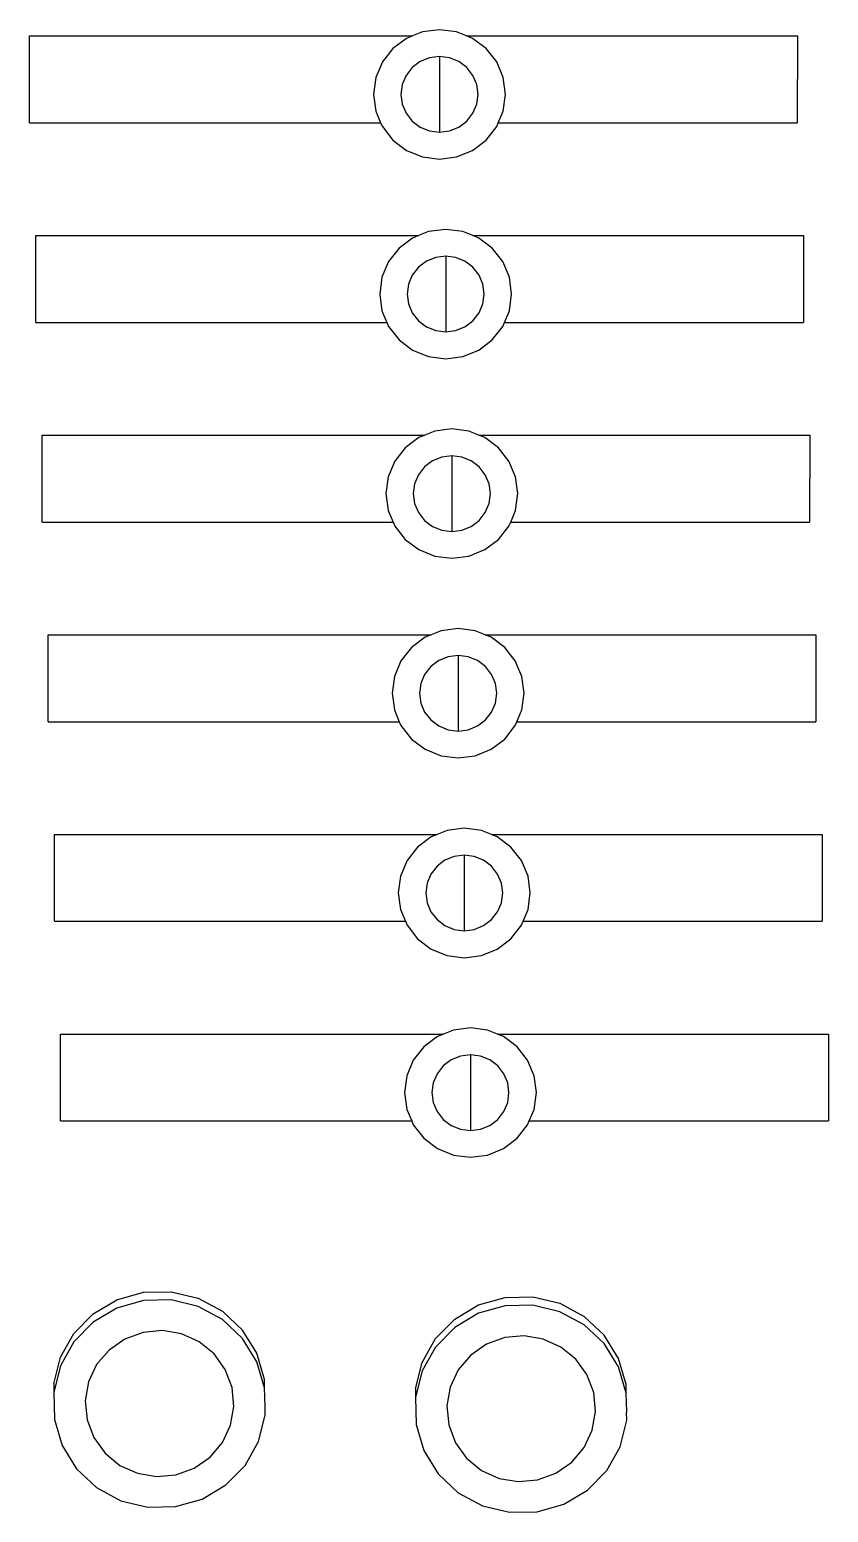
# Model space of a CAD drawing. Header units: millimetres. Extents: x 3552052 to 4144896, y -707811 to -630695.
# Drawn here: x 3697398.3 to 3697458.2, y -683484.9 to -683373.8 of the extents above; entities that cross this region are included whole.
import ezdxf

# ---------------------------------------------------------------- set-up
doc = ezdxf.new("R2010")
doc.units = ezdxf.units.MM
doc.header["$LTSCALE"] = 6
doc.header["$MEASUREMENT"] = 0
doc.layers.add('EQP', color=6, linetype='CONTINUOUS', lineweight=0)

msp = doc.modelspace()

# ---------------------------------------------------------------- linework, layer by layer
at = {"layer": 'EQP', "lineweight": -3}
for p, q in [((3697429.04, -683373.78), (3697427.76, -683373.94)), ((3697430.32, -683373.94), (3697429.04, -683373.78)), ((3697398.31, -683380.76), (3697398.31, -683374.25)), ((3697398.31, -683374.25), (3697427.01, -683374.25)), ((3697426.57, -683374.43), (3697425.54, -683375.2)), ((3697427.01, -683374.25), (3697426.57, -683374.43)), ((3697427.76, -683373.94), (3697427.01, -683374.25)), ((3697431.07, -683374.25), (3697430.32, -683373.94)), ((3697431.07, -683374.25), (3697455.88, -683374.25)), ((3697431.52, -683374.43), (3697431.07, -683374.25)), ((3697432.54, -683375.2), (3697431.52, -683374.43)), ((3697455.88, -683374.25), (3697455.87, -683380.76)), ((3697425.54, -683375.2), (3697424.76, -683376.2)), ((3697428.29, -683375.89), (3697427.6, -683376.17)), ((3697429.04, -683375.79), (3697428.29, -683375.89)), ((3697429.79, -683375.89), (3697429.04, -683375.79)), ((3697429.04, -683375.79), (3697429.04, -683381.46)), ((3697430.49, -683376.17), (3697429.79, -683375.89)), ((3697433.33, -683376.2), (3697432.54, -683375.2)), ((3697424.76, -683376.2), (3697424.26, -683377.37)), ((3697426.54, -683377.21), (3697426.25, -683377.89)), ((3697427, -683376.62), (3697426.54, -683377.21)), ((3697427.6, -683376.17), (3697427, -683376.62)), ((3697431.09, -683376.62), (3697430.49, -683376.17)), ((3697431.55, -683377.21), (3697431.09, -683376.62)), ((3697431.83, -683377.89), (3697431.55, -683377.21)), ((3697433.82, -683377.37), (3697433.33, -683376.2)), ((3697424.26, -683377.37), (3697424.1, -683378.63)), ((3697426.25, -683377.89), (3697426.15, -683378.63)), ((3697431.93, -683378.63), (3697431.83, -683377.89)), ((3697433.99, -683378.63), (3697433.82, -683377.37)), ((3697424.1, -683378.63), (3697424.26, -683379.88)), ((3697426.15, -683378.63), (3697426.25, -683379.36)), ((3697426.25, -683379.36), (3697426.54, -683380.05)), ((3697431.55, -683380.05), (3697431.83, -683379.36)), ((3697431.83, -683379.36), (3697431.93, -683378.63)), ((3697433.82, -683379.88), (3697433.99, -683378.63)), ((3697424.26, -683379.88), (3697424.63, -683380.76)), ((3697426.54, -683380.05), (3697427, -683380.63)), ((3697431.09, -683380.63), (3697431.55, -683380.05)), ((3697433.45, -683380.76), (3697433.82, -683379.88)), ((3697398.31, -683380.76), (3697424.63, -683380.76)), ((3697424.63, -683380.76), (3697424.76, -683381.05)), ((3697424.76, -683381.05), (3697425.54, -683382.06)), ((3697427, -683380.63), (3697427.6, -683381.08)), ((3697427.6, -683381.08), (3697428.29, -683381.37)), ((3697428.29, -683381.37), (3697429.04, -683381.46)), ((3697429.04, -683381.46), (3697429.79, -683381.37)), ((3697429.79, -683381.37), (3697430.49, -683381.08)), ((3697430.49, -683381.08), (3697431.09, -683380.63)), ((3697432.54, -683382.06), (3697433.33, -683381.05)), ((3697433.33, -683381.05), (3697433.45, -683380.76)), ((3697433.45, -683380.76), (3697455.87, -683380.76)), ((3697425.54, -683382.06), (3697426.57, -683382.83)), ((3697431.52, -683382.83), (3697432.54, -683382.06)), ((3697426.57, -683382.83), (3697427.76, -683383.31)), ((3697427.76, -683383.31), (3697429.04, -683383.48)), ((3697429.04, -683383.48), (3697430.32, -683383.31)), ((3697430.32, -683383.31), (3697431.52, -683382.83)), ((3697398.77, -683389.21), (3697427.48, -683389.21)), ((3697398.77, -683395.72), (3697398.77, -683389.21)), ((3697427.03, -683389.4), (3697426.01, -683390.17)), ((3697427.48, -683389.21), (3697427.03, -683389.4)), ((3697428.23, -683388.91), (3697427.48, -683389.21)), ((3697429.51, -683388.75), (3697428.23, -683388.91)), ((3697430.79, -683388.91), (3697429.51, -683388.75)), ((3697431.53, -683389.21), (3697430.79, -683388.91)), ((3697431.53, -683389.21), (3697456.34, -683389.21)), ((3697431.98, -683389.4), (3697431.53, -683389.21)), ((3697433, -683390.17), (3697431.98, -683389.4)), ((3697456.34, -683389.21), (3697456.34, -683395.72)), ((3697426.01, -683390.17), (3697425.22, -683391.17)), ((3697433.79, -683391.17), (3697433, -683390.17)), ((3697425.22, -683391.17), (3697424.73, -683392.34)), ((3697427.46, -683391.59), (3697427, -683392.18)), ((3697428.06, -683391.14), (3697427.46, -683391.59)), ((3697428.76, -683390.86), (3697428.06, -683391.14)), ((3697429.51, -683390.76), (3697428.76, -683390.86)), ((3697430.25, -683390.86), (3697429.51, -683390.76)), ((3697429.51, -683390.76), (3697429.51, -683396.43)), ((3697430.95, -683391.14), (3697430.25, -683390.86)), ((3697431.55, -683391.59), (3697430.95, -683391.14)), ((3697432.01, -683392.18), (3697431.55, -683391.59)), ((3697434.28, -683392.34), (3697433.79, -683391.17)), ((3697424.73, -683392.34), (3697424.56, -683393.6)), ((3697427, -683392.18), (3697426.71, -683392.86)), ((3697432.3, -683392.86), (3697432.01, -683392.18)), ((3697434.45, -683393.6), (3697434.28, -683392.34)), ((3697424.56, -683393.6), (3697424.73, -683394.85)), ((3697426.71, -683392.86), (3697426.62, -683393.6)), ((3697426.62, -683393.6), (3697426.71, -683394.33)), ((3697432.4, -683393.6), (3697432.3, -683392.86)), ((3697432.3, -683394.33), (3697432.4, -683393.6)), ((3697434.28, -683394.85), (3697434.45, -683393.6)), ((3697424.73, -683394.85), (3697425.1, -683395.72)), ((3697426.71, -683394.33), (3697427, -683395.01)), ((3697432.01, -683395.01), (3697432.3, -683394.33)), ((3697433.92, -683395.72), (3697434.28, -683394.85)), ((3697398.77, -683395.72), (3697425.1, -683395.72)), ((3697425.1, -683395.72), (3697425.22, -683396.02)), ((3697425.22, -683396.02), (3697426.01, -683397.03)), ((3697427, -683395.01), (3697427.46, -683395.6)), ((3697427.46, -683395.6), (3697428.06, -683396.05)), ((3697428.06, -683396.05), (3697428.76, -683396.33)), ((3697430.25, -683396.33), (3697430.95, -683396.05)), ((3697430.95, -683396.05), (3697431.55, -683395.6)), ((3697431.55, -683395.6), (3697432.01, -683395.01)), ((3697433, -683397.03), (3697433.79, -683396.02)), ((3697433.79, -683396.02), (3697433.92, -683395.72)), ((3697433.92, -683395.72), (3697456.34, -683395.72)), ((3697426.01, -683397.03), (3697427.03, -683397.8)), ((3697428.76, -683396.33), (3697429.51, -683396.43)), ((3697429.51, -683396.43), (3697430.25, -683396.33)), ((3697431.98, -683397.8), (3697433, -683397.03)), ((3697427.03, -683397.8), (3697428.23, -683398.28)), ((3697428.23, -683398.28), (3697429.51, -683398.45)), ((3697429.51, -683398.45), (3697430.79, -683398.28)), ((3697430.79, -683398.28), (3697431.98, -683397.8)), ((3697428.69, -683403.88), (3697427.94, -683404.18)), ((3697429.97, -683403.71), (3697428.69, -683403.88)), ((3697431.25, -683403.88), (3697429.97, -683403.71)), ((3697432, -683404.18), (3697431.25, -683403.88)), ((3697399.24, -683410.69), (3697399.24, -683404.18)), ((3697399.24, -683404.18), (3697427.94, -683404.18)), ((3697427.5, -683404.36), (3697426.47, -683405.13)), ((3697427.94, -683404.18), (3697427.5, -683404.36)), ((3697432, -683404.18), (3697456.81, -683404.18)), ((3697432.44, -683404.36), (3697432, -683404.18)), ((3697433.47, -683405.13), (3697432.44, -683404.36)), ((3697456.81, -683404.18), (3697456.8, -683410.69)), ((3697426.47, -683405.13), (3697425.69, -683406.14)), ((3697428.53, -683406.11), (3697427.93, -683406.56)), ((3697429.22, -683405.82), (3697428.53, -683406.11)), ((3697429.97, -683405.73), (3697429.22, -683405.82)), ((3697430.72, -683405.82), (3697429.97, -683405.73)), ((3697429.97, -683405.73), (3697429.97, -683411.4)), ((3697431.42, -683406.11), (3697430.72, -683405.82)), ((3697432.01, -683406.56), (3697431.42, -683406.11)), ((3697434.25, -683406.14), (3697433.47, -683405.13)), ((3697425.69, -683406.14), (3697425.19, -683407.31)), ((3697427.47, -683407.15), (3697427.18, -683407.83)), ((3697427.93, -683406.56), (3697427.47, -683407.15)), ((3697432.47, -683407.15), (3697432.01, -683406.56)), ((3697432.76, -683407.83), (3697432.47, -683407.15)), ((3697434.75, -683407.31), (3697434.25, -683406.14)), ((3697425.19, -683407.31), (3697425.02, -683408.56)), ((3697427.18, -683407.83), (3697427.08, -683408.56)), ((3697432.86, -683408.56), (3697432.76, -683407.83)), ((3697434.92, -683408.56), (3697434.75, -683407.31)), ((3697425.02, -683408.56), (3697425.19, -683409.82)), ((3697427.08, -683408.56), (3697427.18, -683409.3)), ((3697427.18, -683409.3), (3697427.47, -683409.98)), ((3697432.47, -683409.98), (3697432.76, -683409.3)), ((3697432.76, -683409.3), (3697432.86, -683408.56)), ((3697434.75, -683409.82), (3697434.92, -683408.56)), ((3697425.19, -683409.82), (3697425.56, -683410.69)), ((3697427.47, -683409.98), (3697427.93, -683410.57)), ((3697432.01, -683410.57), (3697432.47, -683409.98)), ((3697434.38, -683410.69), (3697434.75, -683409.82)), ((3697399.24, -683410.69), (3697425.56, -683410.69)), ((3697425.56, -683410.69), (3697425.69, -683410.99)), ((3697425.69, -683410.99), (3697426.47, -683411.99)), ((3697427.93, -683410.57), (3697428.53, -683411.02)), ((3697428.53, -683411.02), (3697429.22, -683411.3)), ((3697429.22, -683411.3), (3697429.97, -683411.4)), ((3697429.97, -683411.4), (3697430.72, -683411.3)), ((3697430.72, -683411.3), (3697431.42, -683411.02)), ((3697431.42, -683411.02), (3697432.01, -683410.57)), ((3697433.47, -683411.99), (3697434.25, -683410.99)), ((3697434.25, -683410.99), (3697434.38, -683410.69)), ((3697434.38, -683410.69), (3697456.8, -683410.69)), ((3697426.47, -683411.99), (3697427.5, -683412.76)), ((3697427.5, -683412.76), (3697428.69, -683413.25)), ((3697431.25, -683413.25), (3697432.44, -683412.76)), ((3697432.44, -683412.76), (3697433.47, -683411.99)), ((3697428.69, -683413.25), (3697429.97, -683413.41)), ((3697429.97, -683413.41), (3697431.25, -683413.25)), ((3697399.7, -683419.15), (3697428.41, -683419.15)), ((3697399.7, -683425.66), (3697399.7, -683419.15)), ((3697427.96, -683419.33), (3697426.94, -683420.1)), ((3697428.41, -683419.15), (3697427.96, -683419.33)), ((3697429.16, -683418.84), (3697428.41, -683419.15)), ((3697430.44, -683418.68), (3697429.16, -683418.84)), ((3697431.72, -683418.84), (3697430.44, -683418.68)), ((3697432.46, -683419.15), (3697431.72, -683418.84)), ((3697432.46, -683419.15), (3697457.27, -683419.15)), ((3697432.91, -683419.33), (3697432.46, -683419.15)), ((3697433.93, -683420.1), (3697432.91, -683419.33)), ((3697457.27, -683419.15), (3697457.27, -683425.66)), ((3697426.94, -683420.1), (3697426.15, -683421.1)), ((3697434.72, -683421.1), (3697433.93, -683420.1)), ((3697426.15, -683421.1), (3697425.66, -683422.27)), ((3697428.39, -683421.52), (3697427.93, -683422.11)), ((3697428.99, -683421.07), (3697428.39, -683421.52)), ((3697429.69, -683420.79), (3697428.99, -683421.07)), ((3697430.44, -683420.69), (3697429.69, -683420.79)), ((3697431.18, -683420.79), (3697430.44, -683420.69)), ((3697430.44, -683420.69), (3697430.44, -683426.36)), ((3697431.88, -683421.07), (3697431.18, -683420.79)), ((3697432.48, -683421.52), (3697431.88, -683421.07)), ((3697432.94, -683422.11), (3697432.48, -683421.52)), ((3697435.21, -683422.27), (3697434.72, -683421.1)), ((3697425.66, -683422.27), (3697425.49, -683423.53)), ((3697427.93, -683422.11), (3697427.64, -683422.8)), ((3697433.23, -683422.8), (3697432.94, -683422.11)), ((3697435.38, -683423.53), (3697435.21, -683422.27)), ((3697425.49, -683423.53), (3697425.66, -683424.78)), ((3697427.64, -683422.8), (3697427.54, -683423.53)), ((3697427.54, -683423.53), (3697427.64, -683424.26)), ((3697433.33, -683423.53), (3697433.23, -683422.8)), ((3697433.23, -683424.26), (3697433.33, -683423.53)), ((3697435.21, -683424.78), (3697435.38, -683423.53)), ((3697425.66, -683424.78), (3697426.03, -683425.66)), ((3697427.64, -683424.26), (3697427.93, -683424.95)), ((3697427.93, -683424.95), (3697428.39, -683425.53)), ((3697432.48, -683425.53), (3697432.94, -683424.95)), ((3697432.94, -683424.95), (3697433.23, -683424.26)), ((3697434.84, -683425.66), (3697435.21, -683424.78)), ((3697399.7, -683425.66), (3697426.03, -683425.66)), ((3697426.03, -683425.66), (3697426.15, -683425.95)), ((3697426.15, -683425.95), (3697426.94, -683426.96)), ((3697428.39, -683425.53), (3697428.99, -683425.98)), ((3697428.99, -683425.98), (3697429.69, -683426.27)), ((3697431.18, -683426.27), (3697431.88, -683425.98)), ((3697431.88, -683425.98), (3697432.48, -683425.53)), ((3697433.93, -683426.96), (3697434.72, -683425.95)), ((3697434.72, -683425.95), (3697434.84, -683425.66)), ((3697434.84, -683425.66), (3697457.27, -683425.66)), ((3697426.94, -683426.96), (3697427.96, -683427.73)), ((3697429.69, -683426.27), (3697430.44, -683426.36)), ((3697430.44, -683426.36), (3697431.18, -683426.27)), ((3697432.91, -683427.73), (3697433.93, -683426.96)), ((3697427.96, -683427.73), (3697429.16, -683428.21)), ((3697429.16, -683428.21), (3697430.44, -683428.38)), ((3697430.44, -683428.38), (3697431.72, -683428.21)), ((3697431.72, -683428.21), (3697432.91, -683427.73)), ((3697429.62, -683433.81), (3697428.87, -683434.11)), ((3697430.9, -683433.65), (3697429.62, -683433.81)), ((3697432.18, -683433.81), (3697430.9, -683433.65)), ((3697432.93, -683434.11), (3697432.18, -683433.81)), ((3697400.17, -683434.11), (3697428.87, -683434.11)), ((3697400.17, -683440.62), (3697400.17, -683434.11)), ((3697428.43, -683434.3), (3697427.4, -683435.07)), ((3697428.87, -683434.11), (3697428.43, -683434.3)), ((3697432.93, -683434.11), (3697457.74, -683434.11)), ((3697433.37, -683434.3), (3697432.93, -683434.11)), ((3697434.4, -683435.07), (3697433.37, -683434.3)), ((3697457.74, -683434.11), (3697457.73, -683440.62)), ((3697426.62, -683436.07), (3697426.12, -683437.24)), ((3697427.4, -683435.07), (3697426.62, -683436.07)), ((3697429.45, -683436.04), (3697428.86, -683436.49)), ((3697430.15, -683435.76), (3697429.45, -683436.04)), ((3697430.9, -683435.66), (3697430.15, -683435.76)), ((3697431.65, -683435.76), (3697430.9, -683435.66)), ((3697430.9, -683435.66), (3697430.9, -683441.33)), ((3697432.35, -683436.04), (3697431.65, -683435.76)), ((3697432.94, -683436.49), (3697432.35, -683436.04)), ((3697435.18, -683436.07), (3697434.4, -683435.07)), ((3697435.68, -683437.24), (3697435.18, -683436.07)), ((3697428.4, -683437.08), (3697428.11, -683437.76)), ((3697428.86, -683436.49), (3697428.4, -683437.08)), ((3697433.4, -683437.08), (3697432.94, -683436.49)), ((3697433.69, -683437.76), (3697433.4, -683437.08)), ((3697426.12, -683437.24), (3697425.95, -683438.5)), ((3697428.11, -683437.76), (3697428.01, -683438.5)), ((3697433.79, -683438.5), (3697433.69, -683437.76)), ((3697435.85, -683438.5), (3697435.68, -683437.24)), ((3697425.95, -683438.5), (3697426.12, -683439.75)), ((3697428.01, -683438.5), (3697428.11, -683439.23)), ((3697428.11, -683439.23), (3697428.4, -683439.91)), ((3697433.4, -683439.91), (3697433.69, -683439.23)), ((3697433.69, -683439.23), (3697433.79, -683438.5)), ((3697435.68, -683439.75), (3697435.85, -683438.5)), ((3697426.12, -683439.75), (3697426.49, -683440.62)), ((3697428.4, -683439.91), (3697428.86, -683440.5)), ((3697428.86, -683440.5), (3697429.45, -683440.95)), ((3697432.35, -683440.95), (3697432.94, -683440.5)), ((3697432.94, -683440.5), (3697433.4, -683439.91)), ((3697435.31, -683440.62), (3697435.68, -683439.75)), ((3697400.17, -683440.62), (3697426.49, -683440.62)), ((3697426.49, -683440.62), (3697426.62, -683440.92)), ((3697426.62, -683440.92), (3697427.4, -683441.93)), ((3697429.45, -683440.95), (3697430.15, -683441.23)), ((3697430.15, -683441.23), (3697430.9, -683441.33)), ((3697430.9, -683441.33), (3697431.65, -683441.23)), ((3697431.65, -683441.23), (3697432.35, -683440.95)), ((3697434.4, -683441.93), (3697435.18, -683440.92)), ((3697435.18, -683440.92), (3697435.31, -683440.62)), ((3697435.31, -683440.62), (3697457.73, -683440.62)), ((3697427.4, -683441.93), (3697428.43, -683442.7)), ((3697428.43, -683442.7), (3697429.62, -683443.18)), ((3697432.18, -683443.18), (3697433.37, -683442.7)), ((3697433.37, -683442.7), (3697434.4, -683441.93)), ((3697429.62, -683443.18), (3697430.9, -683443.35)), ((3697430.9, -683443.35), (3697432.18, -683443.18)), ((3697400.63, -683449.08), (3697429.34, -683449.08)), ((3697400.63, -683455.59), (3697400.63, -683449.08)), ((3697428.89, -683449.26), (3697427.87, -683450.03)), ((3697429.34, -683449.08), (3697428.89, -683449.26)), ((3697430.08, -683448.78), (3697429.34, -683449.08)), ((3697431.36, -683448.61), (3697430.08, -683448.78)), ((3697432.64, -683448.78), (3697431.36, -683448.61)), ((3697433.39, -683449.08), (3697432.64, -683448.78)), ((3697433.39, -683449.08), (3697458.2, -683449.08)), ((3697433.84, -683449.26), (3697433.39, -683449.08)), ((3697434.86, -683450.03), (3697433.84, -683449.26)), ((3697458.2, -683449.08), (3697458.2, -683455.59)), ((3697427.87, -683450.03), (3697427.08, -683451.04)), ((3697435.65, -683451.04), (3697434.86, -683450.03)), ((3697427.08, -683451.04), (3697426.59, -683452.21)), ((3697429.32, -683451.46), (3697428.86, -683452.05)), ((3697429.92, -683451.01), (3697429.32, -683451.46)), ((3697430.62, -683450.73), (3697429.92, -683451.01)), ((3697431.36, -683450.63), (3697430.62, -683450.73)), ((3697432.11, -683450.73), (3697431.36, -683450.63)), ((3697431.36, -683450.63), (3697431.36, -683456.3)), ((3697432.81, -683451.01), (3697432.11, -683450.73)), ((3697433.41, -683451.46), (3697432.81, -683451.01)), ((3697433.87, -683452.05), (3697433.41, -683451.46)), ((3697436.14, -683452.21), (3697435.65, -683451.04)), ((3697426.59, -683452.21), (3697426.42, -683453.46)), ((3697428.57, -683452.73), (3697428.47, -683453.46)), ((3697428.86, -683452.05), (3697428.57, -683452.73)), ((3697434.16, -683452.73), (3697433.87, -683452.05)), ((3697434.25, -683453.46), (3697434.16, -683452.73)), ((3697436.31, -683453.46), (3697436.14, -683452.21)), ((3697426.42, -683453.46), (3697426.59, -683454.72)), ((3697428.47, -683453.46), (3697428.57, -683454.2)), ((3697434.16, -683454.2), (3697434.25, -683453.46)), ((3697436.14, -683454.72), (3697436.31, -683453.46)), ((3697426.59, -683454.72), (3697426.96, -683455.59)), ((3697428.57, -683454.2), (3697428.86, -683454.88)), ((3697428.86, -683454.88), (3697429.32, -683455.47)), ((3697433.41, -683455.47), (3697433.87, -683454.88)), ((3697433.87, -683454.88), (3697434.16, -683454.2)), ((3697435.77, -683455.59), (3697436.14, -683454.72)), ((3697400.63, -683455.59), (3697426.96, -683455.59)), ((3697426.96, -683455.59), (3697427.08, -683455.89)), ((3697427.08, -683455.89), (3697427.87, -683456.89)), ((3697429.32, -683455.47), (3697429.92, -683455.92)), ((3697429.92, -683455.92), (3697430.62, -683456.2)), ((3697432.11, -683456.2), (3697432.81, -683455.92)), ((3697432.81, -683455.92), (3697433.41, -683455.47)), ((3697434.86, -683456.89), (3697435.65, -683455.89)), ((3697435.65, -683455.89), (3697435.77, -683455.59)), ((3697435.77, -683455.59), (3697458.2, -683455.59)), ((3697427.87, -683456.89), (3697428.89, -683457.66)), ((3697430.62, -683456.2), (3697431.36, -683456.3)), ((3697431.36, -683456.3), (3697432.11, -683456.2)), ((3697433.84, -683457.66), (3697434.86, -683456.89)), ((3697428.89, -683457.66), (3697430.08, -683458.15)), ((3697430.08, -683458.15), (3697431.36, -683458.31)), ((3697431.36, -683458.31), (3697432.64, -683458.15)), ((3697432.64, -683458.15), (3697433.84, -683457.66)), ((3697403.07, -683470.05), (3697404.85, -683469)), ((3697404.85, -683469), (3697406.84, -683468.43)), ((3697406.84, -683469.05), (3697404.85, -683469.62)), ((3697406.84, -683468.43), (3697408.92, -683468.39)), ((3697408.92, -683469.01), (3697406.84, -683469.05)), ((3697408.92, -683468.39), (3697410.94, -683468.87)), ((3697410.94, -683469.5), (3697408.92, -683469.01)), ((3697410.94, -683468.87), (3697412.77, -683469.86)), ((3697430.19, -683470.44), (3697431.97, -683469.38)), ((3697431.97, -683469.38), (3697433.96, -683468.82)), ((3697433.96, -683469.44), (3697431.97, -683470.01)), ((3697433.96, -683468.82), (3697436.04, -683468.77)), ((3697436.04, -683469.4), (3697433.96, -683469.44)), ((3697436.04, -683468.77), (3697438.06, -683469.26)), ((3697438.06, -683469.89), (3697436.04, -683469.4)), ((3697438.06, -683469.26), (3697439.89, -683470.24)), ((3697401.63, -683471.53), (3697403.07, -683470.05)), ((3697404.85, -683469.62), (3697403.07, -683470.68)), ((3697412.77, -683470.48), (3697410.94, -683469.5)), ((3697412.77, -683469.86), (3697414.27, -683471.27)), ((3697414.27, -683471.89), (3697412.77, -683470.48)), ((3697428.74, -683471.91), (3697430.19, -683470.44)), ((3697431.97, -683470.01), (3697430.19, -683471.07)), ((3697439.89, -683470.87), (3697438.06, -683469.89)), ((3697439.89, -683470.24), (3697441.39, -683471.66)), ((3697400.62, -683473.31), (3697401.63, -683471.53)), ((3697403.07, -683470.68), (3697401.63, -683472.15)), ((3697406.81, -683471.44), (3697405.45, -683471.94)), ((3697408.26, -683471.31), (3697406.81, -683471.44)), ((3697409.7, -683471.55), (3697408.26, -683471.31)), ((3697411.02, -683472.15), (3697409.7, -683471.55)), ((3697415.35, -683473.01), (3697414.27, -683471.27)), ((3697430.19, -683471.07), (3697428.74, -683472.54)), ((3697441.39, -683472.28), (3697439.89, -683470.87)), ((3697442.46, -683473.4), (3697441.39, -683471.66)), ((3697401.63, -683472.15), (3697400.62, -683473.94)), ((3697404.26, -683472.77), (3697403.33, -683473.86)), ((3697405.45, -683471.94), (3697404.26, -683472.77)), ((3697412.14, -683473.06), (3697411.02, -683472.15)), ((3697415.35, -683473.64), (3697414.27, -683471.89)), ((3697427.74, -683473.7), (3697428.74, -683471.91)), ((3697428.74, -683472.54), (3697427.74, -683474.32)), ((3697432.56, -683472.33), (3697431.38, -683473.15)), ((3697433.93, -683471.83), (3697432.56, -683472.33)), ((3697435.38, -683471.7), (3697433.93, -683471.83)), ((3697436.81, -683471.94), (3697435.38, -683471.7)), ((3697438.14, -683472.54), (3697436.81, -683471.94)), ((3697439.26, -683473.45), (3697438.14, -683472.54)), ((3697442.46, -683474.03), (3697441.39, -683472.28)), ((3697400.13, -683475.29), (3697400.62, -683473.31)), ((3697403.33, -683473.86), (3697402.72, -683475.16)), ((3697412.98, -683474.23), (3697412.14, -683473.06)), ((3697415.93, -683474.97), (3697415.35, -683473.01)), ((3697415.93, -683475.6), (3697415.35, -683473.64)), ((3697427.25, -683475.68), (3697427.74, -683473.7)), ((3697431.38, -683473.15), (3697430.45, -683474.25)), ((3697440.1, -683474.61), (3697439.26, -683473.45)), ((3697443.04, -683475.36), (3697442.46, -683473.4)), ((3697400.62, -683473.94), (3697400.13, -683475.92)), ((3697413.49, -683475.57), (3697412.98, -683474.23)), ((3697415.93, -683475.6), (3697415.93, -683474.97)), ((3697427.74, -683474.32), (3697427.25, -683476.31)), ((3697430.45, -683474.25), (3697429.84, -683475.55)), ((3697440.61, -683475.95), (3697440.1, -683474.61)), ((3697443.04, -683475.99), (3697442.46, -683474.03)), ((3697400.13, -683475.29), (3697400.13, -683475.92)), ((3697400.13, -683475.92), (3697400.17, -683477.96)), ((3697402.72, -683475.16), (3697402.47, -683476.57)), ((3697413.62, -683476.99), (3697413.49, -683475.57)), ((3697415.97, -683477.01), (3697415.93, -683475.6)), ((3697427.25, -683475.68), (3697427.25, -683476.31)), ((3697429.84, -683475.55), (3697429.59, -683476.96)), ((3697440.74, -683477.37), (3697440.61, -683475.95)), ((3697443.04, -683475.99), (3697443.04, -683475.36)), ((3697443.09, -683477.4), (3697443.04, -683475.99)), ((3697402.47, -683476.57), (3697402.61, -683477.99)), ((3697413.38, -683478.4), (3697413.62, -683476.99)), ((3697415.96, -683477.06), (3697415.97, -683477.01)), ((3697415.97, -683477.64), (3697415.96, -683477.06)), ((3697427.25, -683476.31), (3697427.29, -683478.35)), ((3697429.59, -683476.96), (3697429.73, -683478.38)), ((3697400.17, -683477.96), (3697400.75, -683479.92)), ((3697402.61, -683477.99), (3697403.11, -683479.33)), ((3697415.47, -683479.62), (3697415.97, -683477.64)), ((3697427.29, -683478.35), (3697427.87, -683480.3)), ((3697440.5, -683478.78), (3697440.74, -683477.37)), ((3697442.59, -683480.01), (3697443.09, -683478.03)), ((3697443.07, -683477.45), (3697443.09, -683477.4)), ((3697443.09, -683478.03), (3697443.07, -683477.45)), ((3697403.11, -683479.33), (3697403.96, -683480.5)), ((3697412.77, -683479.69), (3697413.38, -683478.4)), ((3697429.73, -683478.38), (3697430.23, -683479.72)), ((3697439.89, -683480.08), (3697440.5, -683478.78)), ((3697400.75, -683479.92), (3697401.83, -683481.66)), ((3697403.96, -683480.5), (3697405.08, -683481.41)), ((3697411.84, -683480.79), (3697412.77, -683479.69)), ((3697414.47, -683481.41), (3697415.47, -683479.62)), ((3697427.87, -683480.3), (3697428.94, -683482.05)), ((3697430.23, -683479.72), (3697431.07, -683480.88)), ((3697438.96, -683481.18), (3697439.89, -683480.08)), ((3697441.59, -683481.79), (3697442.59, -683480.01)), ((3697401.83, -683481.66), (3697403.33, -683483.08)), ((3697405.08, -683481.41), (3697406.4, -683482)), ((3697409.28, -683482.11), (3697410.65, -683481.62)), ((3697410.65, -683481.62), (3697411.84, -683480.79)), ((3697413.03, -683482.88), (3697414.47, -683481.41)), ((3697431.07, -683480.88), (3697432.19, -683481.8)), ((3697437.77, -683482), (3697438.96, -683481.18)), ((3697406.4, -683482), (3697407.83, -683482.24)), ((3697407.83, -683482.24), (3697409.28, -683482.11)), ((3697428.94, -683482.05), (3697430.45, -683483.46)), ((3697432.19, -683481.8), (3697433.52, -683482.39)), ((3697433.52, -683482.39), (3697434.95, -683482.63)), ((3697434.95, -683482.63), (3697436.4, -683482.5)), ((3697436.4, -683482.5), (3697437.77, -683482)), ((3697440.15, -683483.27), (3697441.59, -683481.79)), ((3697403.33, -683483.08), (3697405.15, -683484.06)), ((3697411.25, -683483.94), (3697413.03, -683482.88)), ((3697430.45, -683483.46), (3697432.27, -683484.45)), ((3697438.37, -683484.32), (3697440.15, -683483.27)), ((3697405.15, -683484.06), (3697407.17, -683484.55)), ((3697407.17, -683484.55), (3697409.25, -683484.5)), ((3697409.25, -683484.5), (3697411.25, -683483.94)), ((3697432.27, -683484.45), (3697434.29, -683484.93)), ((3697434.29, -683484.93), (3697436.37, -683484.89)), ((3697436.37, -683484.89), (3697438.37, -683484.32))]:
    msp.add_line(p, q, dxfattribs=at)

doc.saveas('drawing.dxf')
